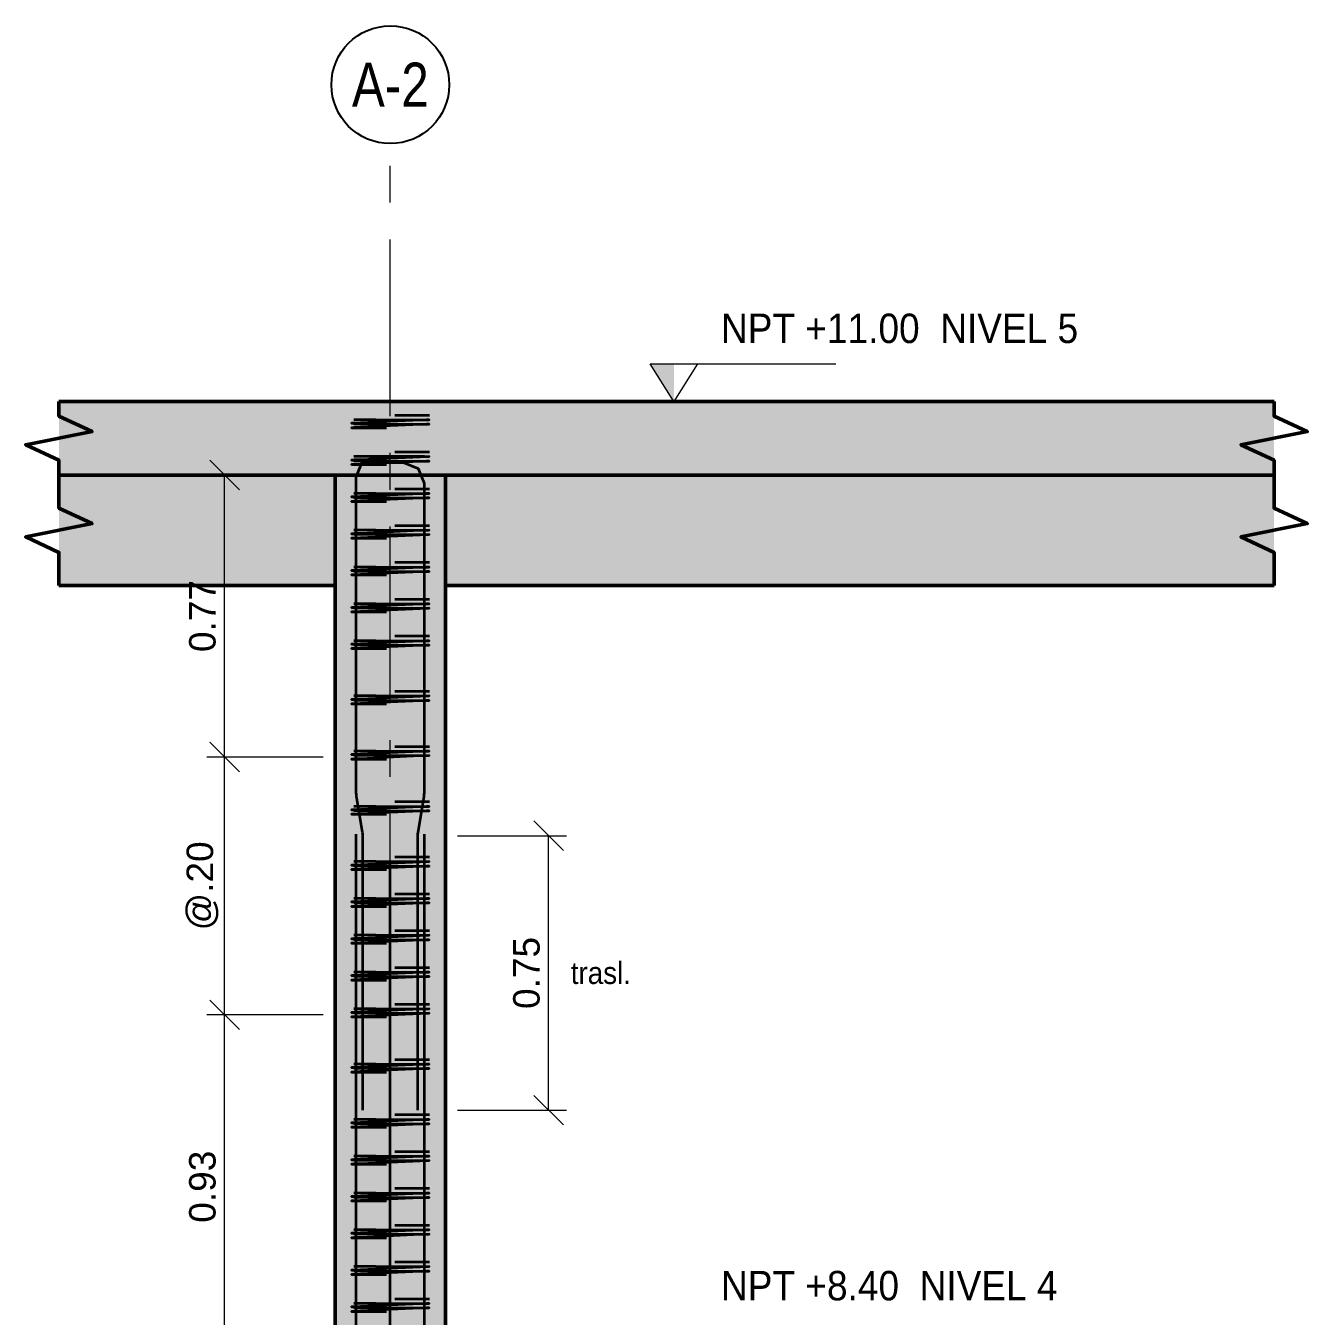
# Model space of a CAD drawing. Header units: metres. Extents: x 200 to 604, y -2 to 12.
# Drawn here: x 305.41 to 308.89, y 8.515 to 12.02 of the extents above; entities that cross this region are included whole.
import ezdxf
from ezdxf.enums import TextEntityAlignment as Align

# ---------------------------------------------------------------- set-up
doc = ezdxf.new("R2010")
doc.units = ezdxf.units.M
doc.linetypes.add('EJE40', pattern=[0.7, 0.48, -0.08, 0.06, -0.08])
for name, color, linetype, lineweight in [('E-ACERO', 1, 'Continuous', 35), ('E-ACERO-TXT', 7, 'Continuous', 18), ('E-CORTE', 7, 'Continuous', 50), ('E-CORTE-ACH', 254, 'Continuous', 0), ('E-COTA', 7, 'Continuous', 13), ('E-EJES', 1, 'Continuous', 18), ('E-EJES-ID', 7, 'Continuous', 25), ('E-NIVEL', 7, 'Continuous', 18)]:
    doc.layers.add(name, color=color, linetype=linetype, lineweight=lineweight)
doc.styles.add('ARIAL', font='arial.ttf')
doc.dimstyles.new('COTA40', dxfattribs={"dimtxt": 0.072, "dimasz": 0.048, "dimexe": 0.048, "dimexo": 0.032, "dimgap": 0.024, "dimtad": 1, "dimzin": 0, "dimdsep": 46, "dimtxsty": 'ARIAL', "dimtsz": 0.04, "dimcen": 2.5, "dimclrd": 7, "dimclre": 7, "dimclrt": 7, "dimazin": 3, "dimtfac": 1, "dimtmove": 2, "dimatfit": 3, "dimlwd": 13, "dimlwe": 13})

msp = doc.modelspace()

# ---------------------------------------------------------------- hatches: boundary and pattern name
at = {"layer": 'E-CORTE-ACH'}
for points in [[(308.0853, 10.8), (305.5, 10.8), (305.5, 11), (308.0853, 11), (308.8, 11), (308.8, 10.8)], [(306.25, 10.8), (306.25, 10.65), (306.25, 10.5), (305.5, 10.5), (305.5, 10.8)], [(306.25, 9.45), (306.25, 10.5), (306.25, 10.65), (306.25, 10.8), (306.4, 10.8), (306.55, 10.8), (306.55, 10.65), (306.55, 10.5), (306.55, 9.45), (306.55, 8.4), (306.4, 8.4), (306.25, 8.4)], [(306.55, 10.5), (306.55, 10.65), (306.55, 10.8), (308.2, 10.8), (308.8, 10.8), (308.8, 10.5), (308.2, 10.5)]]:
    msp.add_hatch(color=256, dxfattribs=at).paths.add_polyline_path(points)
at = {"layer": 'E-NIVEL'}
msp.add_hatch(color=7, dxfattribs=at).paths.add_polyline_path([(307.17, 11), (307.106, 11.1024), (307.17, 11.1024)])

# ---------------------------------------------------------------- linework, layer by layer
at = {"layer": 'E-ACERO'}
for points in [[(306.3604, 10.95), (306.4814, 10.95), (306.4983, 10.95), (306.5052, 10.95), (306.4983, 10.9497), (306.4814, 10.9489), (306.3186, 10.9416), (306.3017, 10.9408), (306.2948, 10.9405), (306.3095, 10.9405), (306.3354, 10.9405), (306.3893, 10.9405)], [(306.3604, 10.938), (306.4814, 10.938), (306.4983, 10.938), (306.5052, 10.938), (306.4983, 10.9377), (306.4814, 10.9369), (306.3186, 10.9296), (306.3017, 10.9288), (306.2948, 10.9285), (306.3095, 10.9285), (306.3354, 10.9285), (306.3893, 10.9285)], [(306.3065, 10.95), (306.3013, 10.95)], [(306.3065, 10.938), (306.3013, 10.938)], [(306.3233, 10.95), (306.3065, 10.95)], [(306.3233, 10.938), (306.3065, 10.938)], [(306.3604, 10.95), (306.3233, 10.95)], [(306.3604, 10.938), (306.3233, 10.938)], [(306.4268, 10.962), (306.4121, 10.962)], [(306.4528, 10.962), (306.4268, 10.962)], [(306.5066, 10.962), (306.4528, 10.962)], [(306.3604, 10.85), (306.4814, 10.85), (306.4983, 10.85), (306.5052, 10.85), (306.4983, 10.8497), (306.4814, 10.8489), (306.3186, 10.8416), (306.3017, 10.8408), (306.2948, 10.8405), (306.3095, 10.8405), (306.3354, 10.8405), (306.3893, 10.8405)], [(306.3604, 10.838), (306.4814, 10.838), (306.4983, 10.838), (306.5052, 10.838), (306.4983, 10.8377), (306.4814, 10.8369), (306.3186, 10.8296), (306.3017, 10.8288), (306.2948, 10.8285), (306.3095, 10.8285), (306.3354, 10.8285), (306.3893, 10.8285)], [(306.3065, 10.85), (306.3013, 10.85)], [(306.3065, 10.838), (306.3013, 10.838)], [(306.3233, 10.85), (306.3065, 10.85)], [(306.3233, 10.838), (306.3065, 10.838)], [(306.3253, 9.075), (306.3253, 9.8204), (306.3251, 9.825), (306.3246, 9.8295), (306.3082, 9.9277), (306.3077, 9.9323), (306.3075, 9.9368), (306.3075, 10.7954), (306.3237, 10.8347), (306.363, 10.851), (306.4925, 10.851)], [(306.3253, 9.075), (306.3253, 9.8204), (306.3251, 9.825), (306.3246, 9.8295), (306.3082, 9.9277), (306.3077, 9.9323), (306.3075, 9.9368), (306.3075, 10.7954), (306.3237, 10.8347), (306.363, 10.851), (306.4925, 10.851)], [(306.3253, 9.075), (306.3253, 9.8204), (306.3251, 9.825), (306.3246, 9.8295), (306.3082, 9.9277), (306.3077, 9.9323), (306.3075, 9.9368), (306.3075, 10.7954), (306.3237, 10.8347), (306.363, 10.851), (306.4925, 10.851)], [(306.3253, 9.075), (306.3253, 9.8204), (306.3251, 9.825), (306.3246, 9.8295), (306.3082, 9.9277), (306.3077, 9.9323), (306.3075, 9.9368), (306.3075, 10.7954), (306.3237, 10.8347), (306.363, 10.851), (306.4925, 10.851)], [(306.3604, 10.85), (306.3233, 10.85)], [(306.3604, 10.838), (306.3233, 10.838)], [(306.4747, 9.075), (306.4747, 9.8204), (306.4749, 9.825), (306.4754, 9.8295), (306.4918, 9.9277), (306.4923, 9.9323), (306.4925, 9.9368), (306.4925, 10.7774), (306.4763, 10.8167), (306.437, 10.8329), (306.3283, 10.8329)], [(306.4747, 9.075), (306.4747, 9.8204), (306.4749, 9.825), (306.4754, 9.8295), (306.4918, 9.9277), (306.4923, 9.9323), (306.4925, 9.9368), (306.4925, 10.7774), (306.4763, 10.8167), (306.437, 10.8329), (306.3283, 10.8329)], [(306.4747, 9.075), (306.4747, 9.8204), (306.4749, 9.825), (306.4754, 9.8295), (306.4918, 9.9277), (306.4923, 9.9323), (306.4925, 9.9368), (306.4925, 10.7774), (306.4763, 10.8167), (306.437, 10.8329), (306.3283, 10.8329)], [(306.4747, 9.075), (306.4747, 9.8204), (306.4749, 9.825), (306.4754, 9.8295), (306.4918, 9.9277), (306.4923, 9.9323), (306.4925, 9.9368), (306.4925, 10.7774), (306.4763, 10.8167), (306.437, 10.8329), (306.3283, 10.8329)], [(306.4268, 10.862), (306.4121, 10.862)], [(306.4528, 10.862), (306.4268, 10.862)], [(306.5066, 10.862), (306.4528, 10.862)], [(306.4268, 10.762), (306.4121, 10.762)], [(306.4528, 10.762), (306.4268, 10.762)], [(306.5066, 10.762), (306.4528, 10.762)], [(306.3604, 10.75), (306.4814, 10.75), (306.4983, 10.75), (306.5052, 10.75), (306.4983, 10.7497), (306.4814, 10.7489), (306.3186, 10.7416), (306.3017, 10.7408), (306.2948, 10.7405), (306.3095, 10.7405), (306.3354, 10.7405), (306.3893, 10.7405)], [(306.3604, 10.738), (306.4814, 10.738), (306.4983, 10.738), (306.5052, 10.738), (306.4983, 10.7377), (306.4814, 10.7369), (306.3186, 10.7296), (306.3017, 10.7288), (306.2948, 10.7285), (306.3095, 10.7285), (306.3354, 10.7285), (306.3893, 10.7285)], [(306.3065, 10.75), (306.3013, 10.75)], [(306.3065, 10.738), (306.3013, 10.738)], [(306.3233, 10.75), (306.3065, 10.75)], [(306.3233, 10.738), (306.3065, 10.738)], [(306.3604, 10.75), (306.3233, 10.75)], [(306.3604, 10.738), (306.3233, 10.738)], [(306.4268, 10.662), (306.4121, 10.662)], [(306.4528, 10.662), (306.4268, 10.662)], [(306.5066, 10.662), (306.4528, 10.662)], [(306.3604, 10.65), (306.4814, 10.65), (306.4983, 10.65), (306.5052, 10.65), (306.4983, 10.6497), (306.4814, 10.6489), (306.3186, 10.6416), (306.3017, 10.6408), (306.2948, 10.6405), (306.3095, 10.6405), (306.3354, 10.6405), (306.3893, 10.6405)], [(306.3604, 10.638), (306.4814, 10.638), (306.4983, 10.638), (306.5052, 10.638), (306.4983, 10.6377), (306.4814, 10.6369), (306.3186, 10.6296), (306.3017, 10.6288), (306.2948, 10.6285), (306.3095, 10.6285), (306.3354, 10.6285), (306.3893, 10.6285)], [(306.3065, 10.65), (306.3013, 10.65)], [(306.3065, 10.638), (306.3013, 10.638)], [(306.3233, 10.65), (306.3065, 10.65)], [(306.3233, 10.638), (306.3065, 10.638)], [(306.3604, 10.65), (306.3233, 10.65)], [(306.3604, 10.638), (306.3233, 10.638)], [(306.3604, 10.55), (306.4814, 10.55), (306.4983, 10.55), (306.5052, 10.55), (306.4983, 10.5497), (306.4814, 10.5489), (306.3186, 10.5416), (306.3017, 10.5408), (306.2948, 10.5405), (306.3095, 10.5405), (306.3354, 10.5405), (306.3893, 10.5405)], [(306.3065, 10.55), (306.3013, 10.55)], [(306.3233, 10.55), (306.3065, 10.55)], [(306.3604, 10.55), (306.3233, 10.55)], [(306.4268, 10.562), (306.4121, 10.562)], [(306.4528, 10.562), (306.4268, 10.562)], [(306.5066, 10.562), (306.4528, 10.562)], [(306.3604, 10.538), (306.4814, 10.538), (306.4983, 10.538), (306.5052, 10.538), (306.4983, 10.5377), (306.4814, 10.5369), (306.3186, 10.5296), (306.3017, 10.5288), (306.2948, 10.5285), (306.3095, 10.5285), (306.3354, 10.5285), (306.3893, 10.5285)], [(306.3065, 10.538), (306.3013, 10.538)], [(306.3233, 10.538), (306.3065, 10.538)], [(306.3604, 10.538), (306.3233, 10.538)], [(306.3604, 10.45), (306.4814, 10.45), (306.4983, 10.45), (306.5052, 10.45), (306.4983, 10.4497), (306.4814, 10.4489), (306.3186, 10.4416), (306.3017, 10.4408), (306.2948, 10.4405), (306.3095, 10.4405), (306.3354, 10.4405), (306.3893, 10.4405)], [(306.3065, 10.45), (306.3013, 10.45)], [(306.3233, 10.45), (306.3065, 10.45)], [(306.3604, 10.45), (306.3233, 10.45)], [(306.4268, 10.462), (306.4121, 10.462)], [(306.4528, 10.462), (306.4268, 10.462)], [(306.5066, 10.462), (306.4528, 10.462)], [(306.3604, 10.438), (306.4814, 10.438), (306.4983, 10.438), (306.5052, 10.438), (306.4983, 10.4377), (306.4814, 10.4369), (306.3186, 10.4296), (306.3017, 10.4288), (306.2948, 10.4285), (306.3095, 10.4285), (306.3354, 10.4285), (306.3893, 10.4285)], [(306.3065, 10.438), (306.3013, 10.438)], [(306.3233, 10.438), (306.3065, 10.438)], [(306.3604, 10.438), (306.3233, 10.438)], [(306.3604, 10.35), (306.4814, 10.35), (306.4983, 10.35), (306.5052, 10.35), (306.4983, 10.3497), (306.4814, 10.3489), (306.3186, 10.3416), (306.3017, 10.3408), (306.2948, 10.3405), (306.3095, 10.3405), (306.3354, 10.3405), (306.3893, 10.3405)], [(306.3065, 10.35), (306.3013, 10.35)], [(306.3233, 10.35), (306.3065, 10.35)], [(306.3604, 10.35), (306.3233, 10.35)], [(306.4268, 10.362), (306.4121, 10.362)], [(306.4528, 10.362), (306.4268, 10.362)], [(306.5066, 10.362), (306.4528, 10.362)], [(306.3604, 10.338), (306.4814, 10.338), (306.4983, 10.338), (306.5052, 10.338), (306.4983, 10.3377), (306.4814, 10.3369), (306.3186, 10.3296), (306.3017, 10.3288), (306.2948, 10.3285), (306.3095, 10.3285), (306.3354, 10.3285), (306.3893, 10.3285)], [(306.3065, 10.338), (306.3013, 10.338)], [(306.3233, 10.338), (306.3065, 10.338)], [(306.3604, 10.338), (306.3233, 10.338)], [(306.3604, 10.2), (306.4814, 10.2), (306.4983, 10.2), (306.5052, 10.2), (306.4983, 10.1997), (306.4814, 10.1989), (306.3186, 10.1916), (306.3017, 10.1908), (306.2948, 10.1905), (306.3095, 10.1905), (306.3354, 10.1905), (306.3893, 10.1905)], [(306.3065, 10.2), (306.3013, 10.2)], [(306.3233, 10.2), (306.3065, 10.2)], [(306.3604, 10.2), (306.3233, 10.2)], [(306.4268, 10.212), (306.4121, 10.212)], [(306.4528, 10.212), (306.4268, 10.212)], [(306.5066, 10.212), (306.4528, 10.212)], [(306.3604, 10.188), (306.4814, 10.188), (306.4983, 10.188), (306.5052, 10.188), (306.4983, 10.1877), (306.4814, 10.1869), (306.3186, 10.1796), (306.3017, 10.1788), (306.2948, 10.1785), (306.3095, 10.1785), (306.3354, 10.1785), (306.3893, 10.1785)], [(306.3065, 10.188), (306.3013, 10.188)], [(306.3233, 10.188), (306.3065, 10.188)], [(306.3604, 10.188), (306.3233, 10.188)], [(306.4268, 10.062), (306.4121, 10.062)], [(306.4528, 10.062), (306.4268, 10.062)], [(306.5066, 10.062), (306.4528, 10.062)], [(306.3604, 10.05), (306.4814, 10.05), (306.4983, 10.05), (306.5052, 10.05), (306.4983, 10.0497), (306.4814, 10.0489), (306.3186, 10.0416), (306.3017, 10.0408), (306.2948, 10.0405), (306.3095, 10.0405), (306.3354, 10.0405), (306.3893, 10.0405)], [(306.3604, 10.038), (306.4814, 10.038), (306.4983, 10.038), (306.5052, 10.038), (306.4983, 10.0377), (306.4814, 10.0369), (306.3186, 10.0296), (306.3017, 10.0288), (306.2948, 10.0285), (306.3095, 10.0285), (306.3354, 10.0285), (306.3893, 10.0285)], [(306.3065, 10.05), (306.3013, 10.05)], [(306.3065, 10.038), (306.3013, 10.038)], [(306.3233, 10.05), (306.3065, 10.05)], [(306.3233, 10.038), (306.3065, 10.038)], [(306.3604, 10.05), (306.3233, 10.05)], [(306.3604, 10.038), (306.3233, 10.038)], [(306.3604, 9.9), (306.4814, 9.9), (306.4983, 9.9), (306.5052, 9.9), (306.4983, 9.8997), (306.4814, 9.8989), (306.3186, 9.8916), (306.3017, 9.8908), (306.2948, 9.8905), (306.3095, 9.8905), (306.3354, 9.8905), (306.3893, 9.8905)], [(306.3604, 9.888), (306.4814, 9.888), (306.4983, 9.888), (306.5052, 9.888), (306.4983, 9.8877), (306.4814, 9.8869), (306.3186, 9.8796), (306.3017, 9.8788), (306.2948, 9.8785), (306.3095, 9.8785), (306.3354, 9.8785), (306.3893, 9.8785)], [(306.3065, 9.9), (306.3013, 9.9)], [(306.3065, 9.888), (306.3013, 9.888)], [(306.3233, 9.9), (306.3065, 9.9)], [(306.3233, 9.888), (306.3065, 9.888)], [(306.3604, 9.9), (306.3233, 9.9)], [(306.3604, 9.888), (306.3233, 9.888)], [(306.4268, 9.912), (306.4121, 9.912)], [(306.4528, 9.912), (306.4268, 9.912)], [(306.5066, 9.912), (306.4528, 9.912)], [(306.3253, 6.475), (306.3253, 7.2204), (306.3251, 7.225), (306.3246, 7.2295), (306.3082, 7.3277), (306.3077, 7.3323), (306.3075, 7.3368), (306.3075, 9.825)], [(306.3253, 6.475), (306.3253, 7.2204), (306.3251, 7.225), (306.3246, 7.2295), (306.3082, 7.3277), (306.3077, 7.3323), (306.3075, 7.3368), (306.3075, 9.825)], [(306.3253, 6.475), (306.3253, 7.2204), (306.3251, 7.225), (306.3246, 7.2295), (306.3082, 7.3277), (306.3077, 7.3323), (306.3075, 7.3368), (306.3075, 9.825)], [(306.3253, 6.475), (306.3253, 7.2204), (306.3251, 7.225), (306.3246, 7.2295), (306.3082, 7.3277), (306.3077, 7.3323), (306.3075, 7.3368), (306.3075, 9.825)], [(306.4747, 6.475), (306.4747, 7.2204), (306.4749, 7.225), (306.4754, 7.2295), (306.4918, 7.3277), (306.4923, 7.3323), (306.4925, 7.3368), (306.4925, 9.825)], [(306.4747, 6.475), (306.4747, 7.2204), (306.4749, 7.225), (306.4754, 7.2295), (306.4918, 7.3277), (306.4923, 7.3323), (306.4925, 7.3368), (306.4925, 9.825)], [(306.4747, 6.475), (306.4747, 7.2204), (306.4749, 7.225), (306.4754, 7.2295), (306.4918, 7.3277), (306.4923, 7.3323), (306.4925, 7.3368), (306.4925, 9.825)], [(306.4747, 6.475), (306.4747, 7.2204), (306.4749, 7.225), (306.4754, 7.2295), (306.4918, 7.3277), (306.4923, 7.3323), (306.4925, 7.3368), (306.4925, 9.825)], [(306.3604, 9.75), (306.4814, 9.75), (306.4983, 9.75), (306.5052, 9.75), (306.4983, 9.7497), (306.4814, 9.7489), (306.3186, 9.7416), (306.3017, 9.7408), (306.2948, 9.7405), (306.3095, 9.7405), (306.3354, 9.7405), (306.3893, 9.7405)], [(306.3065, 9.75), (306.3013, 9.75)], [(306.3233, 9.75), (306.3065, 9.75)], [(306.3604, 9.75), (306.3233, 9.75)], [(306.4, 6.55), (306.4, 7.1463), (306.4, 7.15), (306.4, 7.1536), (306.4, 7.2346), (306.4, 7.2382), (306.4, 7.2419), (306.4, 9.75)], [(306.4, 6.55), (306.4, 7.1463), (306.4, 7.15), (306.4, 7.1536), (306.4, 7.2346), (306.4, 7.2382), (306.4, 7.2419), (306.4, 9.75)], [(306.4268, 9.762), (306.4121, 9.762)], [(306.4528, 9.762), (306.4268, 9.762)], [(306.5066, 9.762), (306.4528, 9.762)], [(306.3604, 9.738), (306.4814, 9.738), (306.4983, 9.738), (306.5052, 9.738), (306.4983, 9.7377), (306.4814, 9.7369), (306.3186, 9.7296), (306.3017, 9.7288), (306.2948, 9.7285), (306.3095, 9.7285), (306.3354, 9.7285), (306.3893, 9.7285)], [(306.3065, 9.738), (306.3013, 9.738)], [(306.3233, 9.738), (306.3065, 9.738)], [(306.3604, 9.738), (306.3233, 9.738)], [(306.3604, 9.65), (306.4814, 9.65), (306.4983, 9.65), (306.5052, 9.65), (306.4983, 9.6497), (306.4814, 9.6489), (306.3186, 9.6416), (306.3017, 9.6408), (306.2948, 9.6405), (306.3095, 9.6405), (306.3354, 9.6405), (306.3893, 9.6405)], [(306.3604, 9.638), (306.4814, 9.638), (306.4983, 9.638), (306.5052, 9.638), (306.4983, 9.6377), (306.4814, 9.6369), (306.3186, 9.6296), (306.3017, 9.6288), (306.2948, 9.6285), (306.3095, 9.6285), (306.3354, 9.6285), (306.3893, 9.6285)], [(306.3065, 9.65), (306.3013, 9.65)], [(306.3065, 9.638), (306.3013, 9.638)], [(306.3233, 9.65), (306.3065, 9.65)], [(306.3233, 9.638), (306.3065, 9.638)], [(306.3604, 9.65), (306.3233, 9.65)], [(306.3604, 9.638), (306.3233, 9.638)], [(306.4268, 9.662), (306.4121, 9.662)], [(306.4528, 9.662), (306.4268, 9.662)], [(306.5066, 9.662), (306.4528, 9.662)], [(306.3604, 9.55), (306.4814, 9.55), (306.4983, 9.55), (306.5052, 9.55), (306.4983, 9.5497), (306.4814, 9.5489), (306.3186, 9.5416), (306.3017, 9.5408), (306.2948, 9.5405), (306.3095, 9.5405), (306.3354, 9.5405), (306.3893, 9.5405)], [(306.3604, 9.538), (306.4814, 9.538), (306.4983, 9.538), (306.5052, 9.538), (306.4983, 9.5377), (306.4814, 9.5369), (306.3186, 9.5296), (306.3017, 9.5288), (306.2948, 9.5285), (306.3095, 9.5285), (306.3354, 9.5285), (306.3893, 9.5285)], [(306.3065, 9.55), (306.3013, 9.55)], [(306.3065, 9.538), (306.3013, 9.538)], [(306.3233, 9.55), (306.3065, 9.55)], [(306.3233, 9.538), (306.3065, 9.538)], [(306.3604, 9.55), (306.3233, 9.55)], [(306.3604, 9.538), (306.3233, 9.538)], [(306.4268, 9.562), (306.4121, 9.562)], [(306.4528, 9.562), (306.4268, 9.562)], [(306.5066, 9.562), (306.4528, 9.562)], [(306.3604, 9.45), (306.4814, 9.45), (306.4983, 9.45), (306.5052, 9.45), (306.4983, 9.4497), (306.4814, 9.4489), (306.3186, 9.4416), (306.3017, 9.4408), (306.2948, 9.4405), (306.3095, 9.4405), (306.3354, 9.4405), (306.3893, 9.4405)], [(306.3604, 9.438), (306.4814, 9.438), (306.4983, 9.438), (306.5052, 9.438), (306.4983, 9.4377), (306.4814, 9.4369), (306.3186, 9.4296), (306.3017, 9.4288), (306.2948, 9.4285), (306.3095, 9.4285), (306.3354, 9.4285), (306.3893, 9.4285)], [(306.3065, 9.45), (306.3013, 9.45)], [(306.3065, 9.438), (306.3013, 9.438)], [(306.3233, 9.45), (306.3065, 9.45)], [(306.3233, 9.438), (306.3065, 9.438)], [(306.3604, 9.45), (306.3233, 9.45)], [(306.3604, 9.438), (306.3233, 9.438)], [(306.4268, 9.462), (306.4121, 9.462)], [(306.4528, 9.462), (306.4268, 9.462)], [(306.5066, 9.462), (306.4528, 9.462)], [(306.4268, 9.362), (306.4121, 9.362)], [(306.4528, 9.362), (306.4268, 9.362)], [(306.5066, 9.362), (306.4528, 9.362)], [(306.3604, 9.35), (306.4814, 9.35), (306.4983, 9.35), (306.5052, 9.35), (306.4983, 9.3497), (306.4814, 9.3489), (306.3186, 9.3416), (306.3017, 9.3408), (306.2948, 9.3405), (306.3095, 9.3405), (306.3354, 9.3405), (306.3893, 9.3405)], [(306.3604, 9.338), (306.4814, 9.338), (306.4983, 9.338), (306.5052, 9.338), (306.4983, 9.3377), (306.4814, 9.3369), (306.3186, 9.3296), (306.3017, 9.3288), (306.2948, 9.3285), (306.3095, 9.3285), (306.3354, 9.3285), (306.3893, 9.3285)], [(306.3065, 9.35), (306.3013, 9.35)], [(306.3065, 9.338), (306.3013, 9.338)], [(306.3233, 9.35), (306.3065, 9.35)], [(306.3233, 9.338), (306.3065, 9.338)], [(306.3604, 9.35), (306.3233, 9.35)], [(306.3604, 9.338), (306.3233, 9.338)], [(306.3604, 9.2), (306.4814, 9.2), (306.4983, 9.2), (306.5052, 9.2), (306.4983, 9.1997), (306.4814, 9.1989), (306.3186, 9.1916), (306.3017, 9.1908), (306.2948, 9.1905), (306.3095, 9.1905), (306.3354, 9.1905), (306.3893, 9.1905)], [(306.3604, 9.188), (306.4814, 9.188), (306.4983, 9.188), (306.5052, 9.188), (306.4983, 9.1877), (306.4814, 9.1869), (306.3186, 9.1796), (306.3017, 9.1788), (306.2948, 9.1785), (306.3095, 9.1785), (306.3354, 9.1785), (306.3893, 9.1785)], [(306.3065, 9.2), (306.3013, 9.2)], [(306.3065, 9.188), (306.3013, 9.188)], [(306.3233, 9.2), (306.3065, 9.2)], [(306.3233, 9.188), (306.3065, 9.188)], [(306.3604, 9.2), (306.3233, 9.2)], [(306.3604, 9.188), (306.3233, 9.188)], [(306.4268, 9.212), (306.4121, 9.212)], [(306.4528, 9.212), (306.4268, 9.212)], [(306.5066, 9.212), (306.4528, 9.212)], [(306.3604, 9.05), (306.4814, 9.05), (306.4983, 9.05), (306.5052, 9.05), (306.4983, 9.0497), (306.4814, 9.0489), (306.3186, 9.0416), (306.3017, 9.0408), (306.2948, 9.0405), (306.3095, 9.0405), (306.3354, 9.0405), (306.3893, 9.0405)], [(306.3065, 9.05), (306.3013, 9.05)], [(306.3233, 9.05), (306.3065, 9.05)], [(306.3604, 9.05), (306.3233, 9.05)], [(306.4268, 9.062), (306.4121, 9.062)], [(306.4528, 9.062), (306.4268, 9.062)], [(306.5066, 9.062), (306.4528, 9.062)], [(306.3604, 9.038), (306.4814, 9.038), (306.4983, 9.038), (306.5052, 9.038), (306.4983, 9.0377), (306.4814, 9.0369), (306.3186, 9.0296), (306.3017, 9.0288), (306.2948, 9.0285), (306.3095, 9.0285), (306.3354, 9.0285), (306.3893, 9.0285)], [(306.3065, 9.038), (306.3013, 9.038)], [(306.3233, 9.038), (306.3065, 9.038)], [(306.3604, 9.038), (306.3233, 9.038)], [(306.3604, 8.95), (306.4814, 8.95), (306.4983, 8.95), (306.5052, 8.95), (306.4983, 8.9497), (306.4814, 8.9489), (306.3186, 8.9416), (306.3017, 8.9408), (306.2948, 8.9405), (306.3095, 8.9405), (306.3354, 8.9405), (306.3893, 8.9405)], [(306.3604, 8.938), (306.4814, 8.938), (306.4983, 8.938), (306.5052, 8.938), (306.4983, 8.9377), (306.4814, 8.9369), (306.3186, 8.9296), (306.3017, 8.9288), (306.2948, 8.9285), (306.3095, 8.9285), (306.3354, 8.9285), (306.3893, 8.9285)], [(306.3065, 8.95), (306.3013, 8.95)], [(306.3065, 8.938), (306.3013, 8.938)], [(306.3233, 8.95), (306.3065, 8.95)], [(306.3233, 8.938), (306.3065, 8.938)], [(306.3604, 8.95), (306.3233, 8.95)], [(306.3604, 8.938), (306.3233, 8.938)], [(306.4268, 8.962), (306.4121, 8.962)], [(306.4528, 8.962), (306.4268, 8.962)], [(306.5066, 8.962), (306.4528, 8.962)], [(306.3604, 8.85), (306.4814, 8.85), (306.4983, 8.85), (306.5052, 8.85), (306.4983, 8.8497), (306.4814, 8.8489), (306.3186, 8.8416), (306.3017, 8.8408), (306.2948, 8.8405), (306.3095, 8.8405), (306.3354, 8.8405), (306.3893, 8.8405)], [(306.3604, 8.838), (306.4814, 8.838), (306.4983, 8.838), (306.5052, 8.838), (306.4983, 8.8377), (306.4814, 8.8369), (306.3186, 8.8296), (306.3017, 8.8288), (306.2948, 8.8285), (306.3095, 8.8285), (306.3354, 8.8285), (306.3893, 8.8285)], [(306.3065, 8.85), (306.3013, 8.85)], [(306.3065, 8.838), (306.3013, 8.838)], [(306.3233, 8.85), (306.3065, 8.85)], [(306.3233, 8.838), (306.3065, 8.838)], [(306.3604, 8.85), (306.3233, 8.85)], [(306.3604, 8.838), (306.3233, 8.838)], [(306.4268, 8.862), (306.4121, 8.862)], [(306.4528, 8.862), (306.4268, 8.862)], [(306.5066, 8.862), (306.4528, 8.862)], [(306.4268, 8.762), (306.4121, 8.762)], [(306.4528, 8.762), (306.4268, 8.762)], [(306.5066, 8.762), (306.4528, 8.762)], [(306.3604, 8.75), (306.4814, 8.75), (306.4983, 8.75), (306.5052, 8.75), (306.4983, 8.7497), (306.4814, 8.7489), (306.3186, 8.7416), (306.3017, 8.7408), (306.2948, 8.7405), (306.3095, 8.7405), (306.3354, 8.7405), (306.3893, 8.7405)], [(306.3604, 8.738), (306.4814, 8.738), (306.4983, 8.738), (306.5052, 8.738), (306.4983, 8.7377), (306.4814, 8.7369), (306.3186, 8.7296), (306.3017, 8.7288), (306.2948, 8.7285), (306.3095, 8.7285), (306.3354, 8.7285), (306.3893, 8.7285)], [(306.3065, 8.75), (306.3013, 8.75)], [(306.3065, 8.738), (306.3013, 8.738)], [(306.3233, 8.75), (306.3065, 8.75)], [(306.3233, 8.738), (306.3065, 8.738)], [(306.3604, 8.75), (306.3233, 8.75)], [(306.3604, 8.738), (306.3233, 8.738)], [(306.4268, 8.662), (306.4121, 8.662)], [(306.4528, 8.662), (306.4268, 8.662)], [(306.5066, 8.662), (306.4528, 8.662)], [(306.3604, 8.65), (306.4814, 8.65), (306.4983, 8.65), (306.5052, 8.65), (306.4983, 8.6497), (306.4814, 8.6489), (306.3186, 8.6416), (306.3017, 8.6408), (306.2948, 8.6405), (306.3095, 8.6405), (306.3354, 8.6405), (306.3893, 8.6405)], [(306.3604, 8.638), (306.4814, 8.638), (306.4983, 8.638), (306.5052, 8.638), (306.4983, 8.6377), (306.4814, 8.6369), (306.3186, 8.6296), (306.3017, 8.6288), (306.2948, 8.6285), (306.3095, 8.6285), (306.3354, 8.6285), (306.3893, 8.6285)], [(306.3065, 8.65), (306.3013, 8.65)], [(306.3065, 8.638), (306.3013, 8.638)], [(306.3233, 8.65), (306.3065, 8.65)], [(306.3233, 8.638), (306.3065, 8.638)], [(306.3604, 8.65), (306.3233, 8.65)], [(306.3604, 8.638), (306.3233, 8.638)], [(306.4268, 8.562), (306.4121, 8.562)], [(306.4528, 8.562), (306.4268, 8.562)], [(306.5066, 8.562), (306.4528, 8.562)], [(306.3604, 8.55), (306.4814, 8.55), (306.4983, 8.55), (306.5052, 8.55), (306.4983, 8.5497), (306.4814, 8.5489), (306.3186, 8.5416), (306.3017, 8.5408), (306.2948, 8.5405), (306.3095, 8.5405), (306.3354, 8.5405), (306.3893, 8.5405)], [(306.3604, 8.538), (306.4814, 8.538), (306.4983, 8.538), (306.5052, 8.538), (306.4983, 8.5377), (306.4814, 8.5369), (306.3186, 8.5296), (306.3017, 8.5288), (306.2948, 8.5285), (306.3095, 8.5285), (306.3354, 8.5285), (306.3893, 8.5285)], [(306.3065, 8.55), (306.3013, 8.55)], [(306.3065, 8.538), (306.3013, 8.538)], [(306.3233, 8.55), (306.3065, 8.55)], [(306.3233, 8.538), (306.3065, 8.538)], [(306.3604, 8.55), (306.3233, 8.55)], [(306.3604, 8.538), (306.3233, 8.538)]]:
    msp.add_lwpolyline(points, dxfattribs=at)
at = {"layer": 'E-CORTE'}
for points in [[(305.5001, 10.8), (305.5001, 10.84), (305.4101, 10.882), (305.5901, 10.918), (305.5001, 10.96), (305.5001, 11)], [(305.5001, 11), (308.0853, 11), (308.7999, 11)], [(308.7999, 11), (308.7999, 10.96), (308.8899, 10.918), (308.7099, 10.882), (308.7999, 10.84), (308.7999, 10.8)], [(305.5001, 10.5), (305.5001, 10.59), (305.4101, 10.632), (305.5901, 10.668), (305.5001, 10.71), (305.5001, 10.8)], [(306.25, 10.8), (306.25, 10.65), (306.25, 10.5), (305.5001, 10.5)], [(305.5001, 10.8), (306.25, 10.8)], [(308.0853, 10.8), (305.5001, 10.8)], [(306.25, 9.45), (306.25, 10.5), (306.25, 10.65), (306.25, 10.8), (306.4, 10.8), (306.55, 10.8), (306.55, 10.65), (306.55, 10.5), (306.55, 9.45), (306.55, 8.4), (306.4, 8.4), (306.25, 8.4), (306.25, 9.45)], [(306.55, 10.5), (306.55, 10.65), (306.55, 10.8), (308.2, 10.8), (308.7999, 10.8)], [(308.7999, 10.8), (308.0853, 10.8)], [(308.7999, 10.8), (308.7999, 10.71), (308.8899, 10.668), (308.7099, 10.632), (308.7999, 10.59), (308.7999, 10.5)], [(308.7999, 10.5), (308.2, 10.5), (306.55, 10.5)]]:
    msp.add_lwpolyline(points, dxfattribs=at)
at = {"layer": 'E-EJES', "linetype": 'EJE40'}
msp.add_line((306.4, -2.3), (306.4, 11.7), dxfattribs=at)
at = {"layer": 'E-EJES-ID'}
msp.add_circle((306.4, 11.86), 0.16, dxfattribs=at)
at = {"layer": 'E-NIVEL'}
msp.add_line((307.106, 11.1024), (307.61, 11.1024), dxfattribs=at)
msp.add_lwpolyline([(307.17, 11), (307.106, 11.1024), (307.234, 11.1024)], close=True, dxfattribs=at)

# ---------------------------------------------------------------- texts
at = {"layer": 'E-ACERO-TXT', "style": 'ARIAL', "width": 0.9}
msp.add_text('trasl.', height=0.06, dxfattribs=at).set_placement((306.89, 9.4477), align=Align.MIDDLE_LEFT)
at = {"layer": 'E-EJES-ID', "style": 'ARIAL', "width": 0.8}
msp.add_text('A-2', height=0.12, dxfattribs=at).set_placement((306.4, 11.86), align=Align.MIDDLE_CENTER)
at = {"layer": 'E-NIVEL', "style": 'ARIAL', "width": 0.9}
for s, p in [('NPT +11.00  NIVEL 5', (307.298, 11.1344)), ('NPT +8.40  NIVEL 4', (307.298, 8.5344))]:
    msp.add_text(s, height=0.08, dxfattribs=at).set_placement(p, align=Align.BOTTOM_LEFT)

# ---------------------------------------------------------------- dimensions: what is measured, and where the dimension line sits
at = {"layer": 'E-COTA'}
for base, p1, p2, text in [((305.95, 10.0341), (306.25, 10.0341), (306.25, 10.8), '0.77'), ((305.95, 9.3341), (306.25, 9.3341), (306.25, 10.0341), '@.20'), ((306.83, 9.075), (306.55, 9.075), (306.55, 9.8204), '0.75'), ((305.95, 8.4), (306.25, 8.4), (306.25, 9.3341), '0.93')]:
    msp.add_linear_dim(base=base, p1=p1, p2=p2, angle=90, text=text, dimstyle='COTA40', override={"dimdec": 2}, dxfattribs=at).render()

doc.saveas('drawing.dxf')
